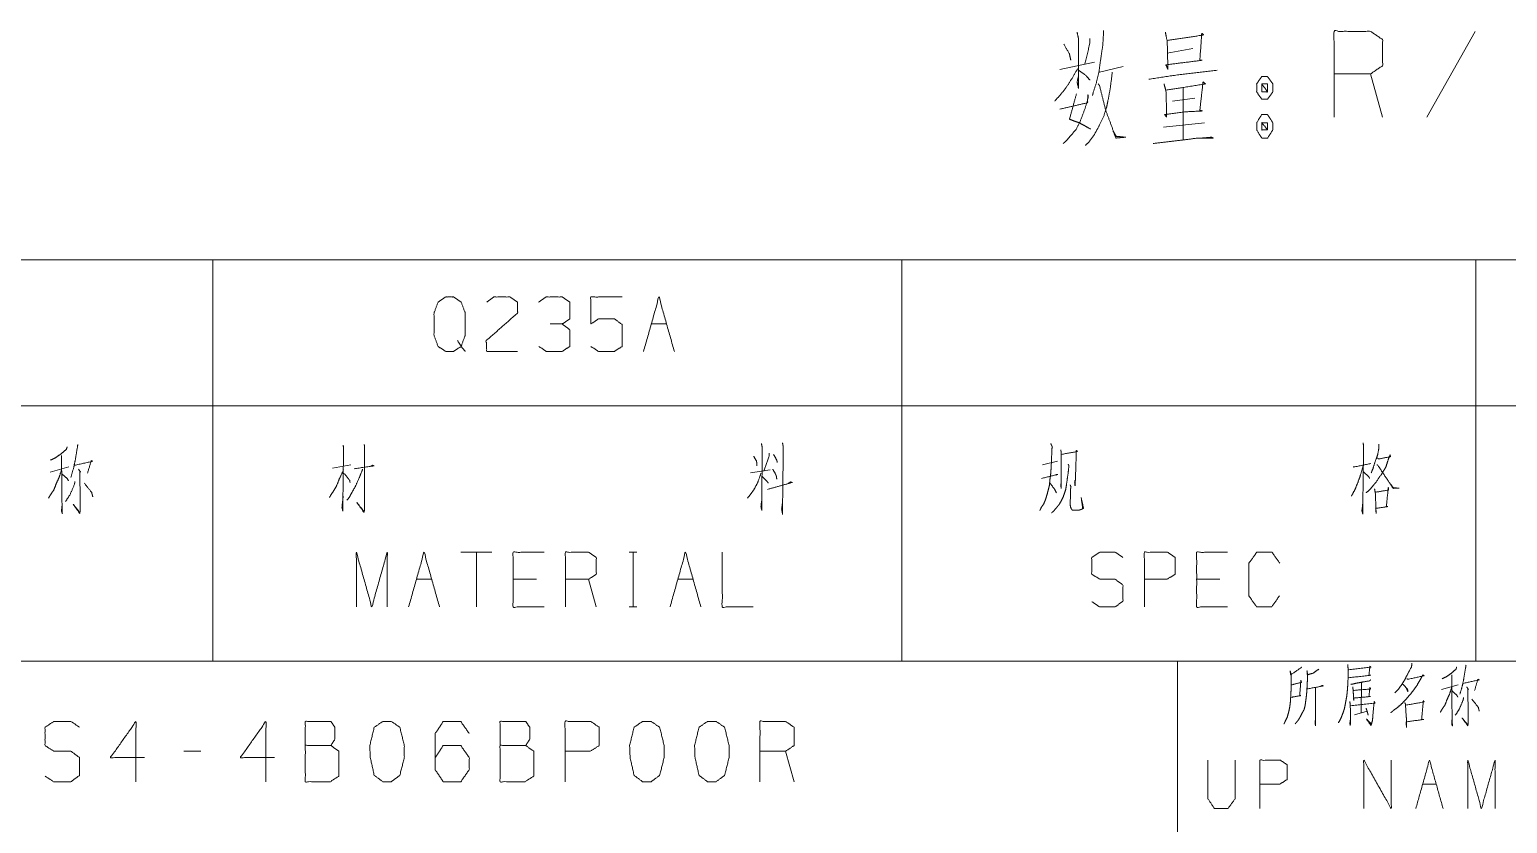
# Model space of a CAD drawing. Header units: millimetres. Extents: x 0 to 210, y 0 to 297.
# Drawn here: x 65 to 129.4, y 29.9 to 64.5 of the extents above; entities that cross this region are included whole.
import ezdxf

# ---------------------------------------------------------------- set-up
doc = ezdxf.new("R2010")
doc.units = ezdxf.units.MM
doc.layers.add('1', color=7, linetype='Continuous', true_color=0xffffff)

msp = doc.modelspace()

# ---------------------------------------------------------------- linework, layer by layer
at = {"layer": '1', "color": 95, "linetype": 'Continuous', "lineweight": 18}
for p, q in [((127.971, 64.412), (125.856, 60.672)), ((109.883, 62.758), (111.386, 63.073)), ((114.558, 63.467), (115.672, 63.664)), ((111.609, 62.64), (112.639, 62.876)), ((123.936, 60.672), (123.408, 62.561)), ((115.254, 61.971), (115.254, 59.687)), ((114.781, 61.38), (115.755, 61.498)), ((114.391, 60.239), (116.173, 60.436)), ((33, 54.463), (73, 54.463)), ((73, 54.463), (73, 48.113)), ((73, 54.463), (103, 54.463)), ((103, 54.463), (103, 48.113)), ((103, 54.463), (128, 54.463)), ((128, 54.463), (128, 48.113)), ((128, 54.463), (158, 54.463)), ((92.087, 51.675), (92.759, 51.675)), ((33, 48.113), (73, 48.113)), ((73, 48.113), (73, 37)), ((73, 48.113), (103, 48.113)), ((103, 48.113), (103, 37)), ((103, 48.113), (128, 48.113)), ((128, 48.113), (128, 37)), ((128, 48.113), (158, 48.113)), ((109.13, 45.55), (109.784, 45.7)), ((65.913, 45.225), (66.726, 45.45)), ((78.212, 45.4), (79.007, 45.55)), ((96.406, 45.2), (97.272, 45.325)), ((85.143, 41.737), (83.8, 41.737)), ((84.472, 41.737), (84.472, 39.362)), ((91.124, 41.737), (91.46, 41.737)), ((91.301, 41.737), (91.301, 39.362)), ((81.859, 40.563), (82.531, 40.563)), ((87.084, 40.563), (86.076, 40.563)), ((89.696, 39.362), (89.36, 40.563)), ((93.242, 40.563), (93.913, 40.563)), ((116.847, 40.563), (115.839, 40.563)), ((91.124, 39.362), (91.46, 39.362)), ((33, 37), (73, 37)), ((73, 37), (103, 37)), ((103, 37), (128, 37)), ((128, 37), (158, 37)), ((123.012, 36.054), (122.996, 34.751)), ((126.507, 35.767), (127.226, 35.966)), ((122.715, 34.663), (123.262, 34.818)), ((72.477, 33.077), (71.736, 33.077)), ((98.306, 31.752), (97.936, 33.077)), ((125.679, 31.649), (126.273, 31.649))]:
    msp.add_line(p, q, dxfattribs=at)
at = {"layer": '1', "color": 132, "linetype": 'Continuous', "lineweight": 18}
for p, q in [((25, 37), (205, 37)), ((115, 37), (115, 29))]:
    msp.add_line(p, q, dxfattribs=at)
at = {"layer": '1', "color": 95, "linetype": 'Continuous', "lineweight": 18}
for points, knots in [([(110.635, 64.373), (110.69, 64.097), (110.69, 61.932), (110.635, 62.207), (110.69, 62.443)], [0, 0, 0.094654, 0.823643, 0.918297, 1, 1]), ([(111.776, 64.451), (111.776, 64.215), (111.748, 63.782), (111.664, 63.231), (111.581, 62.64), (111.47, 62.168), (111.33, 61.735), (111.303, 61.617)], [0, 0, 0.08186, 0.232244, 0.425428, 0.632112, 0.800315, 0.957949, 1, 1]), ([(114.475, 64.373), (114.558, 63.979), (114.586, 62.758), (114.503, 62.955), (116.061, 63.152), (115.978, 63.152), (116.061, 64.333), (116.145, 64.254), (114.558, 64.018)], [0, 0, 0.062937, 0.253847, 0.287286, 0.532981, 0.546039, 0.731203, 0.749152, 1, 1]), ([(121.821, 60.672), (121.821, 64.412), (123.408, 64.412), (123.936, 64.058), (123.936, 62.916), (123.408, 62.561), (121.821, 62.561)], [0, 0, 0.400951, 0.571035, 0.639277, 0.761673, 0.829916, 1, 1]), ([(110.05, 63.861), (110.301, 63.428), (110.356, 63.152)], [0, 0, 0.640219, 1, 1]), ([(111.191, 64.097), (111.191, 63.9), (110.969, 62.995)], [0, 0, 0.174306, 1, 1]), ([(110.662, 62.798), (110.412, 62.365), (110.161, 61.971), (109.911, 61.656), (109.66, 61.38)], [0, 0, 0.287235, 0.555137, 0.786184, 1, 1]), ([(110.69, 62.719), (111.024, 62.483), (111.191, 62.286)], [0, 0, 0.613116, 1, 1]), ([(112.165, 62.64), (112.082, 61.971), (111.998, 61.498), (111.915, 61.105), (111.804, 60.75), (111.581, 60.278), (111.386, 59.924), (111.163, 59.609), (110.996, 59.451)], [0, 0, 0.194371, 0.33263, 0.448612, 0.555645, 0.706159, 0.82269, 0.933849, 1, 1]), ([(113.751, 62.325), (114.753, 62.483), (116.729, 62.719)], [0, 0, 0.337589, 1, 1]), ([(118.927, 62.443), (118.677, 62.443), (118.454, 62.128), (118.454, 61.774), (118.677, 61.459), (118.927, 61.459), (119.15, 61.774), (119.15, 62.128), (118.927, 62.443)], [0, 0, 0.091007, 0.23114, 0.359866, 0.5, 0.591007, 0.731142, 0.859867, 1, 1]), ([(111.553, 62.128), (111.609, 62.05), (111.887, 60.947), (112.082, 60.436), (112.277, 59.884), (112.332, 59.766), (112.75, 59.806), (112.332, 59.845), (112.193, 60.081)], [0, 0, 0.02672, 0.341743, 0.493483, 0.655463, 0.691642, 0.807838, 0.924034, 1, 1]), ([(114.419, 62.128), (114.503, 61.813), (114.53, 60.869), (114.53, 60.672), (114.447, 60.79), (115.31, 60.908), (116.089, 60.947), (115.978, 60.987), (116.117, 62.207), (116.228, 62.128), (115.282, 61.971), (114.503, 61.853)], [0, 0, 0.050173, 0.195728, 0.226038, 0.248311, 0.382415, 0.502573, 0.520756, 0.7099, 0.730898, 0.878625, 1, 1]), ([(118.677, 61.774), (118.927, 61.774), (118.677, 62.128), (118.677, 61.774)], [0, 0, 0.241156, 0.658897, 1, 1]), ([(118.927, 61.774), (118.927, 62.128), (118.677, 62.128)], [0, 0, 0.585827, 1, 1]), ([(109.883, 61.026), (111.08, 61.302), (111.108, 61.656), (111.108, 61.498), (110.969, 61.026), (110.774, 60.514), (110.579, 60.121), (110.356, 59.884), (110.161, 59.648), (110.022, 59.53)], [0, 0, 0.30447, 0.392578, 0.431617, 0.55371, 0.68947, 0.798366, 0.878842, 0.954749, 1, 1]), ([(110.607, 61.695), (110.301, 60.593), (110.495, 60.514), (110.718, 60.436), (110.941, 60.317), (111.219, 60.16)], [0, 0, 0.529111, 0.626299, 0.735528, 0.852102, 1, 1]), ([(119.15, 60.436), (118.927, 60.79), (118.677, 60.79), (118.454, 60.436), (118.454, 60.121), (118.677, 59.766), (118.927, 59.766), (119.15, 60.121), (119.15, 60.436)], [0, 0, 0.1492, 0.23851, 0.387711, 0.499998, 0.6492, 0.73851, 0.887712, 1, 1]), ([(118.677, 60.436), (118.677, 60.121), (118.927, 60.121)], [0, 0, 0.556989, 1, 1]), ([(118.927, 60.436), (118.677, 60.436), (118.927, 60.121), (118.927, 60.436)], [0, 0, 0.258816, 0.674596, 1, 1]), ([(113.946, 59.53), (115.254, 59.687), (115.894, 59.766), (116.562, 59.766), (116.479, 59.806), (116.061, 59.766)], [0, 0, 0.419318, 0.624581, 0.837166, 0.866543, 1, 1]), ([(83.653, 50.95), (83.812, 50.7), (83.476, 50.475), (83.14, 50.475), (82.804, 50.7), (82.628, 51.175), (82.628, 52.15), (82.804, 52.625), (83.14, 52.85), (83.476, 52.85), (83.812, 52.625), (83.989, 52.15), (83.989, 51.2), (83.812, 50.7), (83.989, 50.475)], [0, 0, 0.043279, 0.102318, 0.151366, 0.210406, 0.284429, 0.426832, 0.500854, 0.559894, 0.608943, 0.667982, 0.742005, 0.880756, 0.958211, 1, 1]), ([(84.922, 52.625), (85.24, 52.85), (85.929, 52.85), (86.265, 52.625), (86.265, 52.15), (84.904, 50.95), (84.922, 50.475), (86.265, 50.475)], [0, 0, 0.069692, 0.192978, 0.265274, 0.350227, 0.67474, 0.759752, 1, 1]), ([(88.206, 51.675), (88.542, 51.9), (88.542, 52.625), (88.206, 52.85), (87.516, 52.85), (87.181, 52.625)], [0, 0, 0.153875, 0.429853, 0.583728, 0.846125, 1, 1]), ([(89.457, 50.7), (89.793, 50.475), (90.482, 50.475), (90.818, 50.7), (90.818, 51.65), (90.482, 51.9), (89.793, 51.9), (89.457, 51.675), (89.457, 52.85), (90.818, 52.85)], [0, 0, 0.062228, 0.168344, 0.230572, 0.376816, 0.441265, 0.547381, 0.609609, 0.790489, 1, 1]), ([(87.198, 50.7), (87.516, 50.475), (88.206, 50.475), (88.542, 50.7), (88.542, 51.425), (88.206, 51.675), (87.693, 51.675)], [0, 0, 0.124121, 0.343688, 0.472447, 0.703378, 0.836733, 1, 1]), ([(67.115, 46.425), (67.097, 46.3), (67.009, 45.775), (66.938, 45.425), (66.814, 45)], [0, 0, 0.086567, 0.451631, 0.696477, 1, 1]), ([(78.672, 46.4), (78.689, 46.275), (78.654, 43.55), (78.619, 43.7), (78.672, 44.175)], [0, 0, 0.03624, 0.818558, 0.862797, 1, 1]), ([(79.591, 46.425), (79.608, 46.3), (79.608, 43.675), (79.591, 43.525), (79.573, 43.475), (79.273, 43.9), (79.573, 43.525)], [0, 0, 0.031909, 0.695403, 0.733578, 0.746983, 0.878542, 1, 1]), ([(96.883, 46.475), (96.919, 46.325), (96.901, 43.575), (96.866, 43.725), (96.901, 44.025)], [0, 0, 0.04586, 0.864244, 0.910105, 1, 1]), ([(97.803, 46.5), (97.838, 46.325), (97.803, 43.4), (97.767, 43.625), (97.803, 43.925)], [0, 0, 0.049134, 0.854185, 0.916866, 1, 1]), ([(109.483, 46.475), (109.554, 46.325), (109.536, 46.25), (109.518, 45.75), (109.501, 45.4), (109.483, 45.15), (109.448, 44.9), (109.43, 44.675), (109.377, 44.45), (109.324, 44.25), (109.253, 44.025), (109.183, 43.85), (109.077, 43.7), (109.006, 43.55)], [0, 0, 0.054644, 0.080037, 0.244904, 0.360386, 0.442974, 0.526176, 0.600548, 0.676723, 0.744905, 0.822623, 0.884819, 0.945354, 1, 1]), ([(123.089, 46.5), (123.107, 46.35), (123.071, 43.425), (123.036, 43.55), (123.071, 43.875)], [0, 0, 0.04275, 0.870701, 0.907469, 1, 1]), ([(123.778, 46.45), (123.778, 46.3), (123.725, 46), (123.601, 45.65), (123.513, 45.375), (123.442, 45.2)], [0, 0, 0.115078, 0.348802, 0.633598, 0.855202, 1, 1]), ([(66.655, 46.325), (66.62, 46.225), (66.39, 46.025), (66.142, 45.85), (65.93, 45.75)], [0, 0, 0.111854, 0.433097, 0.752712, 1, 1]), ([(66.408, 45.95), (66.425, 43.975), (66.443, 43.425), (66.408, 43.525), (66.425, 43.75)], [0, 0, 0.691282, 0.883884, 0.921007, 1, 1]), ([(66.973, 45.525), (67.769, 45.7), (67.698, 45.725), (67.539, 45.175)], [0, 0, 0.557069, 0.608367, 1, 1]), ([(96.548, 45.925), (96.671, 45.7), (96.689, 45.6), (96.689, 45.5)], [0, 0, 0.560241, 0.781805, 1, 1]), ([(97.219, 46.05), (97.219, 45.925), (96.99, 45.275)], [0, 0, 0.153484, 1, 1]), ([(97.414, 46), (97.555, 45.75), (97.573, 45.65)], [0, 0, 0.738795, 1, 1]), ([(109.925, 46.2), (109.943, 46.025), (109.943, 44.525), (109.925, 44.625), (109.943, 44.875)], [0, 0, 0.086729, 0.826348, 0.876422, 1, 1]), ([(109.96, 46), (110.65, 46.125), (110.597, 46.175), (110.597, 46.05), (110.561, 45), (110.544, 44.625), (110.526, 44.75), (110.544, 44.875)], [0, 0, 0.271858, 0.300142, 0.348649, 0.756338, 0.902021, 0.951011, 1, 1]), ([(123.708, 45.85), (123.761, 45.8), (124.291, 45.9), (124.255, 45.975), (124.167, 45.725), (124.079, 45.45), (123.973, 45.275), (123.884, 45.125), (123.637, 44.775), (123.531, 44.65), (123.389, 44.475), (123.213, 44.325)], [0, 0, 0.027219, 0.228749, 0.259717, 0.35875, 0.466631, 0.543056, 0.608079, 0.768168, 0.829391, 0.913418, 1, 1]), ([(66.408, 45.325), (66.302, 45), (66.178, 44.725), (66.072, 44.45), (65.966, 44.3), (65.842, 44.1)], [0, 0, 0.25192, 0.474133, 0.691328, 0.8267, 1, 1]), ([(66.425, 45.15), (66.655, 44.95), (66.708, 44.85)], [0, 0, 0.729093, 1, 1]), ([(67.15, 45.35), (67.238, 45.225), (67.203, 45.25), (67.221, 43.925), (67.221, 43.6), (67.203, 43.425), (66.92, 43.825), (67.203, 43.475)], [0, 0, 0.051679, 0.066295, 0.513632, 0.623346, 0.682724, 0.848097, 1, 1]), ([(78.689, 45.325), (78.513, 44.95), (78.371, 44.6), (78.23, 44.375), (78.071, 44.125)], [0, 0, 0.306154, 0.584923, 0.78117, 1, 1]), ([(78.707, 45.175), (78.954, 44.875), (78.972, 44.775)], [0, 0, 0.792931, 1, 1]), ([(79.52, 45.35), (79.379, 45), (79.202, 44.6), (79.043, 44.325), (78.937, 44.125), (78.831, 44)], [0, 0, 0.247888, 0.535066, 0.743693, 0.892352, 1, 1]), ([(79.149, 45.375), (80.015, 45.5), (79.962, 45.525), (79.856, 45.475)], [0, 0, 0.832652, 0.888435, 1, 1]), ([(96.866, 45.175), (96.724, 44.775), (96.565, 44.475), (96.424, 44.275), (96.282, 44.1)], [0, 0, 0.34388, 0.619107, 0.817643, 1, 1]), ([(96.901, 45.05), (97.131, 44.825), (97.184, 44.75)], [0, 0, 0.777846, 1, 1]), ([(97.378, 45.35), (97.484, 45.175), (97.537, 45.05), (97.555, 44.925)], [0, 0, 0.438499, 0.729472, 1, 1]), ([(109.077, 44.95), (109.784, 45.125), (109.731, 45.125), (109.713, 45.1)], [0, 0, 0.896993, 0.962291, 1, 1]), ([(110.243, 45.575), (110.278, 45.5), (110.243, 45.2), (110.19, 44.825), (110.137, 44.475), (110.066, 44.25), (109.96, 44), (109.837, 43.8), (109.731, 43.675), (109.607, 43.525), (109.518, 43.45)], [0, 0, 0.035518, 0.164909, 0.327135, 0.478766, 0.579788, 0.69611, 0.79685, 0.867063, 0.950353, 1, 1]), ([(123.089, 45.5), (122.965, 45.075), (122.859, 44.775), (122.735, 44.475), (122.576, 44.175)], [0, 0, 0.310644, 0.533953, 0.761693, 1, 1]), ([(122.647, 45.45), (122.682, 45.45), (123.425, 45.6)], [0, 0, 0.044603, 1, 1]), ([(123.089, 45.25), (123.336, 45.025), (123.372, 44.95)], [0, 0, 0.801336, 1, 1]), ([(123.69, 45.55), (123.725, 45.525), (124.397, 44.525), (124.662, 44.525), (124.397, 44.55), (124.308, 44.675)], [0, 0, 0.022404, 0.645772, 0.782972, 0.920781, 1, 1]), ([(66.991, 44.825), (66.973, 44.7), (66.779, 44.25), (66.584, 43.95)], [0, 0, 0.129621, 0.632939, 1, 1]), ([(67.397, 44.75), (67.716, 44.35), (67.769, 44.15)], [0, 0, 0.711825, 1, 1]), ([(97.149, 44.475), (98.227, 44.775), (98.156, 44.8), (98.032, 44.725)], [0, 0, 0.835919, 0.891934, 1, 1]), ([(109.448, 44.75), (109.66, 44.475), (109.731, 44.325)], [0, 0, 0.676823, 1, 1]), ([(110.331, 44.675), (110.367, 44.575), (110.349, 44.5), (110.331, 43.8), (110.349, 43.7), (110.385, 43.625), (110.42, 43.575), (110.72, 43.575), (110.809, 43.6), (110.915, 43.65), (110.809, 44.125), (110.879, 43.625)], [0, 0, 0.040324, 0.069618, 0.335837, 0.374445, 0.405966, 0.429249, 0.543487, 0.578402, 0.622978, 0.808014, 1, 1]), ([(123.584, 44.5), (123.619, 44.325), (123.655, 43.425), (123.637, 43.65), (124.167, 43.725), (124.096, 43.725), (124.185, 44.55), (124.202, 44.45), (123.619, 44.35)], [0, 0, 0.051988, 0.314259, 0.379979, 0.535919, 0.556507, 0.798111, 0.82768, 1, 1]), ([(79.247, 39.362), (79.247, 41.737), (79.919, 39.362), (80.59, 41.737), (80.59, 39.362)], [0, 0, 0.245192, 0.5, 0.754808, 1, 1]), ([(81.524, 39.362), (82.195, 41.737), (82.867, 39.362)], [0, 0, 0.5, 1, 1]), ([(87.42, 39.362), (86.076, 39.362), (86.076, 41.737), (87.42, 41.737)], [0, 0, 0.265391, 0.734609, 1, 1]), ([(88.353, 39.362), (88.353, 41.737), (89.36, 41.737), (89.696, 41.513), (89.696, 40.788), (89.36, 40.563), (88.353, 40.563)], [0, 0, 0.400952, 0.571035, 0.639278, 0.761674, 0.829917, 1, 1]), ([(95.182, 41.737), (95.182, 39.362), (96.526, 39.362)], [0, 0, 0.638733, 1, 1]), ([(111.269, 39.588), (111.604, 39.362), (112.294, 39.362), (112.63, 39.613), (112.63, 40.313), (112.294, 40.563), (111.622, 40.563), (111.269, 40.788), (111.269, 41.513), (111.622, 41.737), (112.294, 41.737), (112.63, 41.513)], [0, 0, 0.068036, 0.184055, 0.254519, 0.372335, 0.4428, 0.555844, 0.62637, 0.748394, 0.81892, 0.931964, 1, 1]), ([(113.563, 39.362), (113.563, 41.737), (114.57, 41.737), (114.906, 41.513), (114.906, 40.788), (114.553, 40.563), (113.563, 40.563)], [0, 0, 0.401146, 0.571312, 0.639588, 0.762044, 0.832819, 1, 1]), ([(117.183, 39.362), (115.839, 39.362), (115.839, 41.737), (117.183, 41.737)], [0, 0, 0.26539, 0.73461, 1, 1]), ([(119.441, 39.838), (119.106, 39.362), (118.452, 39.362), (118.116, 39.838), (118.116, 41.263), (118.452, 41.737), (119.123, 41.737), (119.459, 41.263)], [0, 0, 0.114569, 0.243367, 0.357936, 0.638584, 0.753153, 0.885432, 1, 1]), ([(120.421, 36.739), (120.359, 36.695), (119.937, 36.407), (119.906, 36.584), (119.953, 36.407), (119.953, 35.833), (119.937, 35.48), (119.922, 35.237), (119.89, 34.994), (119.843, 34.774), (119.781, 34.553), (119.703, 34.398), (119.641, 34.266)], [0, 0, 0.024363, 0.186801, 0.243941, 0.302153, 0.485022, 0.597667, 0.675194, 0.753199, 0.825098, 0.89819, 0.953346, 1, 1]), ([(122.419, 36.849), (122.434, 36.65), (122.434, 36.297), (122.419, 35.966), (122.403, 35.745), (122.372, 35.458), (122.325, 35.215), (122.278, 34.95), (122.216, 34.751), (122.138, 34.553), (122.013, 34.31)], [0, 0, 0.076502, 0.212087, 0.33934, 0.424292, 0.535106, 0.630037, 0.733303, 0.813246, 0.895185, 1, 1]), ([(122.465, 36.628), (123.433, 36.739), (123.387, 36.783), (123.34, 36.385), (123.418, 36.385), (122.45, 36.275)], [0, 0, 0.391079, 0.41692, 0.577582, 0.608917, 1, 1]), ([(125.212, 36.915), (125.197, 36.761), (125.009, 36.407), (124.9, 36.187), (124.775, 35.988), (124.619, 35.767), (124.463, 35.613)], [0, 0, 0.101774, 0.363751, 0.525154, 0.678922, 0.85608, 1, 1]), ([(127.163, 36.739), (127.132, 36.65), (126.929, 36.474), (126.71, 36.319), (126.523, 36.231)], [0, 0, 0.111852, 0.433096, 0.752713, 1, 1]), ([(127.569, 36.827), (127.553, 36.717), (127.475, 36.253), (127.413, 35.944), (127.304, 35.568)], [0, 0, 0.086565, 0.451628, 0.696475, 1, 1]), ([(119.984, 35.414), (120.015, 35.436), (120.374, 35.502), (120.327, 35.48), (120.374, 36.165), (120.405, 36.076), (119.968, 35.966)], [0, 0, 0.022686, 0.239276, 0.269989, 0.676988, 0.732559, 1, 1]), ([(121.155, 36.65), (120.905, 36.474), (120.671, 36.407), (120.64, 36.584), (120.671, 36.319), (120.655, 36.054), (120.64, 35.767), (120.624, 35.524), (120.593, 35.303), (120.562, 35.061), (120.515, 34.884), (120.437, 34.751), (120.359, 34.597), (120.281, 34.464), (120.203, 34.354), (120.124, 34.266)], [0, 0, 0.096321, 0.172939, 0.229417, 0.313418, 0.396987, 0.487496, 0.564125, 0.634337, 0.711437, 0.768975, 0.817389, 0.871906, 0.920319, 0.962889, 1, 1]), ([(123.418, 36.187), (123.371, 36.143), (122.981, 36.076), (122.762, 36.032), (122.559, 35.988)], [0, 0, 0.072252, 0.516596, 0.766865, 1, 1]), ([(124.994, 36.231), (125.041, 36.209), (125.743, 36.363), (125.696, 36.407), (125.571, 36.187), (125.431, 35.944), (125.29, 35.745), (125.134, 35.546), (124.963, 35.348), (124.775, 35.149), (124.572, 34.972), (124.416, 34.862), (124.291, 34.751)], [0, 0, 0.017096, 0.254607, 0.275862, 0.359625, 0.452277, 0.53264, 0.616084, 0.702808, 0.792985, 0.881825, 0.94496, 1, 1]), ([(126.945, 36.407), (126.96, 34.663), (126.976, 34.177), (126.945, 34.266), (126.96, 34.464)], [0, 0, 0.691282, 0.883883, 0.921006, 1, 1]), ([(127.444, 36.032), (128.147, 36.187), (128.084, 36.209), (127.944, 35.723)], [0, 0, 0.55707, 0.608361, 1, 1]), ([(120.655, 35.789), (121.358, 35.922), (121.311, 35.944), (121.233, 35.9)], [0, 0, 0.834812, 0.895274, 1, 1]), ([(121.014, 35.833), (121.014, 34.199), (120.999, 34.31), (121.014, 34.487)], [0, 0, 0.849784, 0.907773, 1, 1]), ([(122.637, 35.878), (122.653, 35.723), (122.684, 35.281), (122.668, 35.392), (123.402, 35.458), (123.34, 35.458), (123.387, 35.855), (123.418, 35.789), (122.653, 35.723)], [0, 0, 0.056492, 0.217482, 0.25803, 0.525927, 0.548636, 0.694166, 0.720796, 1, 1]), ([(124.822, 35.988), (124.853, 35.966), (125.025, 35.767), (125.041, 35.657), (124.978, 35.811)], [0, 0, 0.066042, 0.519584, 0.712131, 1, 1]), ([(126.945, 35.855), (126.851, 35.568), (126.742, 35.326), (126.648, 35.083), (126.554, 34.95), (126.445, 34.774)], [0, 0, 0.251918, 0.474133, 0.691325, 0.826698, 1, 1]), ([(126.96, 35.701), (127.163, 35.524), (127.21, 35.436)], [0, 0, 0.729093, 1, 1]), ([(127.46, 35.414), (127.444, 35.303), (127.272, 34.906), (127.101, 34.641)], [0, 0, 0.12962, 0.632946, 1, 1]), ([(127.6, 35.878), (127.678, 35.767), (127.647, 35.789), (127.663, 34.619), (127.663, 34.332), (127.647, 34.177), (127.397, 34.531), (127.647, 34.222)], [0, 0, 0.051678, 0.066295, 0.513631, 0.623345, 0.682723, 0.848096, 1, 1]), ([(122.512, 35.237), (122.528, 35.039), (122.544, 34.531), (122.528, 34.199), (122.512, 34.288), (122.544, 34.509)], [0, 0, 0.147472, 0.523364, 0.768667, 0.835021, 1, 1]), ([(122.544, 35.061), (123.605, 35.171), (123.574, 35.237), (123.558, 35.127), (123.511, 34.619), (123.496, 34.42), (123.433, 34.199), (123.23, 34.487), (123.449, 34.266)], [0, 0, 0.374082, 0.399751, 0.438832, 0.617592, 0.687461, 0.76789, 0.891106, 1, 1]), ([(123.215, 34.95), (123.277, 34.774), (123.308, 34.641)], [0, 0, 0.579211, 1, 1]), ([(124.9, 35.193), (124.931, 35.127), (124.963, 34.575), (124.978, 34.509), (124.978, 34.111), (124.963, 34.288), (124.963, 34.354), (125.728, 34.464), (125.634, 34.464), (125.712, 35.281), (125.743, 35.237), (125.696, 35.215), (124.947, 35.083)], [0, 0, 0.01883, 0.160989, 0.178488, 0.28068, 0.326276, 0.343307, 0.542027, 0.566111, 0.777128, 0.791034, 0.804346, 1, 1]), ([(127.819, 35.348), (128.1, 34.994), (128.147, 34.818)], [0, 0, 0.711827, 1, 1]), ([(65.688, 32), (66.059, 31.752), (66.82, 31.752), (67.191, 32.028), (67.191, 32.801), (66.82, 33.077), (66.079, 33.077), (65.688, 33.325), (65.688, 34.125), (66.079, 34.374), (66.82, 34.374), (67.191, 34.125)], [0, 0, 0.068035, 0.184055, 0.254519, 0.372335, 0.442799, 0.555844, 0.62637, 0.748394, 0.81892, 0.931965, 1, 1]), ([(70.02, 32.801), (68.537, 32.801), (69.649, 34.374), (69.649, 31.752)], [0, 0, 0.24587, 0.565295, 1, 1]), ([(75.677, 32.801), (74.194, 32.801), (75.306, 34.374), (75.306, 31.752)], [0, 0, 0.24587, 0.565295, 1, 1]), ([(77.023, 33.325), (77.023, 34.374), (78.135, 34.374), (78.31, 34.125), (78.31, 33.601), (78.135, 33.325), (77.023, 33.325), (77.023, 31.752), (78.115, 31.752), (78.486, 32), (78.486, 33.077), (78.135, 33.325)], [0, 0, 0.115917, 0.238847, 0.272469, 0.330427, 0.366584, 0.489514, 0.663389, 0.784162, 0.833486, 0.952453, 1, 1]), ([(80.768, 31.752), (81.139, 32.028), (81.334, 32.801), (81.334, 33.325), (81.139, 34.125), (80.768, 34.374), (80.398, 34.374), (80.027, 34.125), (79.832, 33.325), (79.851, 32.801), (80.027, 32.028), (80.398, 31.752), (80.768, 31.752)], [0, 0, 0.067526, 0.183972, 0.260584, 0.380943, 0.446142, 0.500306, 0.565504, 0.685864, 0.762529, 0.87831, 0.945836, 1, 1]), ([(82.68, 32.801), (83.031, 33.325), (83.792, 33.325), (84.163, 32.801), (84.163, 32.276), (83.792, 31.752), (83.031, 31.752), (82.68, 32.276), (82.68, 33.849), (83.031, 34.374), (83.792, 34.374), (84.163, 33.849)], [0, 0, 0.076963, 0.169761, 0.248073, 0.312018, 0.39033, 0.483129, 0.560092, 0.751927, 0.82889, 0.921688, 1, 1]), ([(85.509, 33.325), (85.509, 34.374), (86.621, 34.374), (86.797, 34.125), (86.797, 33.601), (86.621, 33.325), (85.509, 33.325), (85.509, 31.752), (86.601, 31.752), (86.972, 32), (86.972, 33.077), (86.621, 33.325)], [0, 0, 0.115917, 0.238847, 0.272469, 0.330427, 0.366584, 0.489514, 0.663389, 0.784162, 0.833486, 0.952453, 1, 1]), ([(88.337, 31.752), (88.337, 34.374), (89.45, 34.374), (89.82, 34.125), (89.82, 33.325), (89.43, 33.077), (88.337, 33.077)], [0, 0, 0.401146, 0.571312, 0.639588, 0.762043, 0.832819, 1, 1]), ([(92.083, 31.752), (92.454, 32.028), (92.649, 32.801), (92.649, 33.325), (92.454, 34.125), (92.083, 34.374), (91.712, 34.374), (91.342, 34.125), (91.147, 33.325), (91.166, 32.801), (91.342, 32.028), (91.712, 31.752), (92.083, 31.752)], [0, 0, 0.067526, 0.183972, 0.260584, 0.380944, 0.446143, 0.500307, 0.565505, 0.685864, 0.76253, 0.87831, 0.945836, 1, 1]), ([(94.912, 31.752), (95.283, 32.028), (95.478, 32.801), (95.478, 33.325), (95.283, 34.125), (94.912, 34.374), (94.541, 34.374), (94.17, 34.125), (93.975, 33.325), (93.995, 32.801), (94.17, 32.028), (94.541, 31.752), (94.912, 31.752)], [0, 0, 0.067525, 0.183971, 0.260583, 0.380942, 0.44614, 0.500306, 0.565504, 0.685863, 0.762528, 0.878309, 0.945834, 1, 1]), ([(96.823, 31.752), (96.823, 34.374), (97.936, 34.374), (98.306, 34.125), (98.306, 33.325), (97.936, 33.077), (96.823, 33.077)], [0, 0, 0.400951, 0.571035, 0.639278, 0.761673, 0.829916, 1, 1]), ([(116.331, 32.687), (116.331, 31.009), (116.612, 30.589), (117.205, 30.589), (117.517, 31.009), (117.517, 32.687)], [0, 0, 0.337151, 0.438598, 0.557782, 0.662849, 1, 1]), ([(118.594, 30.589), (118.594, 32.687), (119.484, 32.687), (119.78, 32.488), (119.78, 31.848), (119.468, 31.649), (118.594, 31.649)], [0, 0, 0.401145, 0.571312, 0.639588, 0.762043, 0.832818, 1, 1]), ([(123.12, 30.589), (123.12, 32.687), (124.306, 30.589), (124.306, 32.687)], [0, 0, 0.317574, 0.682426, 1, 1]), ([(125.383, 30.589), (125.976, 32.687), (126.569, 30.589)], [0, 0, 0.5, 1, 1]), ([(127.646, 30.589), (127.646, 32.687), (128.239, 30.589), (128.832, 32.687), (128.832, 30.589)], [0, 0, 0.245192, 0.5, 0.754808, 1, 1])]:
    msp.add_open_spline(points, degree=1, knots=knots, dxfattribs=at)
for points in [[(91.751, 50.475), (92.423, 52.85), (93.095, 50.475)], [(92.906, 39.362), (93.578, 41.737), (94.249, 39.362)]]:
    msp.add_open_spline(points, degree=1, dxfattribs=at)

doc.saveas('drawing.dxf')
